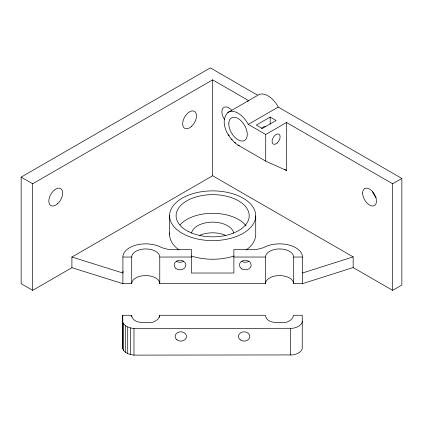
<?xml version="1.0" encoding="UTF-8"?>
<svg xmlns="http://www.w3.org/2000/svg" width="423" height="423" viewBox="0 0 423 423"><rect width="100%" height="100%" fill="white"/><g stroke="black" fill="none" stroke-linecap="round" stroke-linejoin="round"><path stroke-width="0.63" d="M122.718 321.993L122.739 315.278L131.553 315.278C133.367 324.742 145.761 322.226 152.597 322.294C155.77 321.157 159.339 319 159.614 315.278L265.374 315.278C267.188 324.742 279.582 322.226 286.419 322.294C289.596 321.157 293.165 319 293.435 315.278L302.244 315.278L302.244 348.229L301.932 349.599A13.05 7.535 0 0 1 292.7 354.929L133.959 355.119C129.639 354.659 124.299 353.194 122.718 348.631L122.718 321.993C124.299 326.551 129.639 328.015 133.959 328.481L292.7 328.285A13.05 7.535 0 0 0 301.932 322.955L302.244 321.586M122.718 348.631L122.739 315.278M247.693 101.43L248.581 100.611L212.653 79.868L32.687 183.772L21.15 177.11L21.15 283.68L32.687 290.342L71.91 267.696L122.903 283.68L131.712 283.68A14.033 8.1 0 0 1 145.745 275.579A14.033 8.1 0 0 1 159.772 283.68L265.533 283.68A14.033 8.1 0 0 1 279.566 275.579A14.033 8.1 0 0 1 293.594 283.68L302.408 283.68L353.157 267.558L392.623 290.342L401.85 285.012L401.85 178.443L278.244 107.082L277.816 106.189A19.58 11.305 60 0 0 258.242 94.884L257.808 95.281L210.347 67.881L21.15 177.11M227.817 112.597L257.269 95.598M248.253 124.399L265.723 134.482L286.487 122.496L286.487 170.453L265.723 161.126L238.033 145.142C228.536 138.993 218.326 121.872 228.246 112.201A19.58 11.305 60 0 1 247.825 123.505L248.253 124.399L278.244 107.082M270.17 117.071L256.327 125.065L262.26 128.492L276.103 120.497L270.17 117.071L270.17 124.145M71.91 267.696L71.91 257.036L212.653 175.778L353.157 256.898L353.157 267.558M286.487 122.496L392.623 183.772L401.85 178.443M302.408 273.025L353.157 256.898M122.903 283.68L122.903 257.036L131.712 257.036A14.033 8.1 0 0 1 145.745 248.936A14.033 8.1 0 0 1 159.772 257.036L191.423 257.036M233.882 257.036L265.533 257.036A14.033 8.1 0 0 1 279.566 248.936A14.033 8.1 0 0 1 293.594 257.036L302.408 257.036L302.408 283.68M238.033 145.142L239.291 145.385M71.91 257.036L122.903 273.025A22.842 13.187 0 0 1 123.098 271.302M234.453 142.53L235.685 142.99M231.111 139.003L232.264 139.627M284.779 169.464L286.487 170.453M228.246 134.805L229.324 135.561M392.623 183.772L392.623 290.342M293.594 257.036L293.594 283.68M290.331 328.465L290.331 355.109M265.723 134.482L265.723 161.126M265.533 257.036L265.533 283.68M255.725 215.91A43.072 24.867 0 0 1 190.868 237.192A43.072 24.867 0 0 1 191.37 194.125A43.072 24.867 0 0 1 255.725 215.91L255.725 234.559A43.072 24.867 0 0 1 246.144 250.03M212.653 79.868L212.653 175.778M169.581 215.571L169.581 234.226M159.772 257.036L159.772 283.68M159.614 315.278L159.614 317.229M133.959 328.481L133.959 355.119M131.712 257.036L131.712 283.68M131.553 315.278L131.553 316.578M130.665 327.968L130.665 354.611M127.714 326.984L127.714 353.628M125.303 325.594L125.303 352.237M123.601 323.891L123.601 350.535M32.687 183.772L32.687 290.342M376.126 197.62A9.787 5.652 60 0 1 372.383 191.133M302.408 257.036A22.842 13.187 0 0 0 288.306 244.854A22.842 13.187 0 0 0 263.413 247.714L256.724 249.501L233.882 249.501L233.882 273.025L191.423 273.025L191.423 249.501L168.581 249.501L161.893 247.714A22.842 13.187 0 0 0 137.004 244.854A22.842 13.187 0 0 0 122.903 257.036M233.935 256.01A43.072 24.867 0 0 1 191.434 256.031M179.109 249.993A43.072 24.867 0 0 1 169.644 233.047M199.741 235.336A21.208 12.246 0 0 1 225.565 235.336M191.561 233.115A21.208 12.246 0 0 1 212.653 222.149A21.208 12.246 0 0 1 233.745 233.115M180.066 224.84A36.547 21.097 0 0 1 213.562 213.298A36.547 21.097 0 0 1 246.022 225.787M183.783 261.165A5.874 4.796 0 0 1 176.227 261.165M248.988 261.229A5.874 4.796 0 0 1 241.84 261.366M224.592 119.741A9.787 5.652 60 0 1 222.926 108.219A9.787 5.652 60 0 1 231.867 110.435M261.541 128.486A5.711 3.299 -60 0 1 265.269 126.519M191.37 126.519A9.787 5.652 -60 0 0 194.474 111.355A9.787 5.652 -60 0 0 182.895 121.623A9.787 5.652 -60 0 0 191.37 126.519M57.549 203.78A9.787 5.652 -60 0 0 60.653 188.616A9.787 5.652 -60 0 0 49.073 198.884A9.787 5.652 -60 0 0 57.549 203.78M188.24 231.444A36.547 21.097 0 0 0 248.412 220.097A36.547 21.097 0 0 0 201.311 195.685A36.547 21.097 0 0 0 188.24 231.444M175.852 268.42A5.874 4.796 0 0 0 185.676 266.273A5.874 4.796 0 0 0 178.485 260.399A5.874 4.796 0 0 0 175.852 268.42M241.84 268.906A5.874 4.796 0 0 0 251.146 265.538A5.874 4.796 0 0 0 242.924 260.647A5.874 4.796 0 0 0 241.84 268.906M240.301 339.891A5.711 4.664 0 0 0 249.734 337.475A5.711 4.664 0 0 0 242.453 332.013A5.711 4.664 0 0 0 240.301 339.891M176.782 339.754A5.711 4.664 0 0 0 186.337 337.665A5.711 4.664 0 0 0 179.341 331.955A5.711 4.664 0 0 0 176.782 339.754M362.627 193.094A9.787 5.652 60 0 0 373.007 206.012A9.787 5.652 60 0 0 373.007 192.169A9.787 5.652 60 0 0 362.627 193.094M228.806 123.828A13.05 7.535 60 0 0 242.649 141.049A13.05 7.535 60 0 0 242.649 122.591A13.05 7.535 60 0 0 228.806 123.828M277.15 143.048A5.711 3.299 -60 0 0 278.958 134.202A5.711 3.299 -60 0 0 272.206 140.193A5.711 3.299 -60 0 0 277.15 143.048"/></g></svg>
